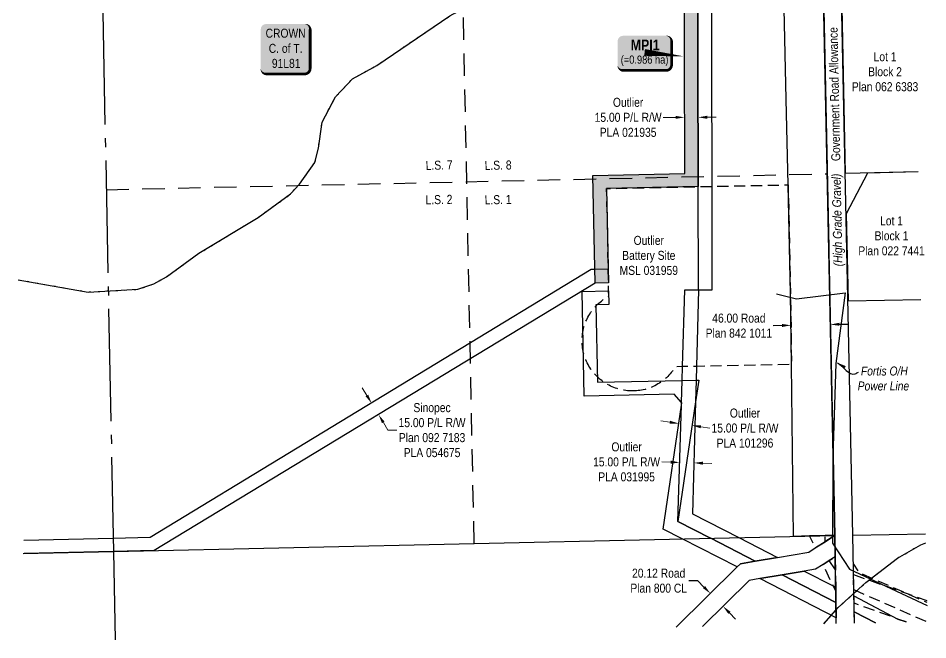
# Model space of a CAD drawing. Extents: x 584850 to 586430, y 5989798 to 5992315.
# Drawn here: x 585094 to 586105, y 5989798 to 5990489 of the extents above; entities that cross this region are included whole.
import ezdxf
from ezdxf.enums import TextEntityAlignment as Align

# ---------------------------------------------------------------- set-up
doc = ezdxf.new("R2010")
doc.units = 0
doc.header["$LTSCALE"] = 5
doc.header["$PDSIZE"] = 0.5
for name, pattern in [('foc-ACCESSROAD', [3.75, 2.5, -1.25]), ('foc-FLOWLINE', [3.75, 2.5, -1.25]), ('foc-LSD', [8, 5, -3]), ('foc-QUARTERLINE', [33, 25, -3, 2, -3]), ('foc-WHEELTRACKS', [2, 0.4, -1.6])]:
    doc.linetypes.add(name, pattern=pattern)
doc.layers.get('Defpoints').update_dxf_attribs({"color": 9})
for name, color, linetype in [('AS-OWNER', 7, 'Continuous'), ('AS-POWER', 104, 'foc-POWER'), ('AS-TELUS', 224, 'foc-TEL'), ('C-AR', 13, 'foc-ACCESSROAD'), ('C-RW', 13, 'Continuous'), ('C-WS', 13, 'foc-ACCESSROAD'), ('F-EZE', 190, 'foc-FLOWLINE'), ('F-RW', 190, 'Continuous'), ('L-QSEC', 8, 'foc-QUARTERLINE'), ('L-ROAD-T', 7, 'Continuous'), ('L-SEC', 7, 'Continuous'), ('L-SECTION-LSD', 7, 'foc-LSD'), ('L-TITLEDB', 4, 'Continuous'), ('L-TITLEDB-T', 4, 'Continuous'), ('P-TEMP-BLOCKS', 250, 'Continuous'), ('P-TEMP-H', 41, 'Continuous'), ('P-TEMP_WORKSPACE', 46, 'Continuous'), ('T-WATER-P3', 160, 'foc-WHEELTRACKS')]:
    doc.layers.add(name, color=color, linetype=linetype)
for name, color, linetype, lineweight in [('C-RW-T', 13, 'Continuous', 9), ('C-WS-T', 13, 'Continuous', 9), ('F-RW-T', 190, 'Continuous', 9), ('T-TEXT', 48, 'Continuous', 18)]:
    doc.layers.add(name, color=color, linetype=linetype, lineweight=lineweight)
doc.styles.add('100L', font='ARIALN.TTF', dxfattribs={"height": 11})
doc.styles.add('80', font='ARIALN.TTF', dxfattribs={"height": 10})
doc.styles.add('80CG', font='ARIALN.TTF', dxfattribs={"height": 10})
doc.styles.add('80L', font='ARIALN.TTF', dxfattribs={"height": 10})
doc.styles.add('80LS', font='ARIALNI.TTF', dxfattribs={"height": 10})
doc.styles.add('BOLD', font='ARIALNB.TTF')
doc.styles.add('foc-LtypeFont', font='ARIALN.TTF', dxfattribs={"height": 7.35})
doc.styles.add('MtXpl_Arial_Narrow', font='ARIALNI.TTF')
doc.linetypes.add('foc-POWER', pattern='A,6,-1,["P",foc-LtypeFont,S=0.2,R=0,X=-0.625,Y=-0.75],-1.24,4', length=12.24)
doc.linetypes.add('foc-TEL', pattern='A,2,-1,["T",foc-LtypeFont,S=0.2,R=0,X=-0.425,Y=-0.75],-1.24,8', length=12.24)
doc.linetypes.add('foc-TEL-NOLINE', pattern='A,0,-2,["T",foc-LtypeFont,S=0.2,R=0,X=-0.425,Y=-0.75],-10.24', length=12.24)
doc.linetypes.add('foc-TOPO-flowdirection-NOLINE', pattern='A,0,[">",foc-LtypeFont,S=0.3,R=0,X=0,Y=-0.945],-20,[">",foc-LtypeFont,S=0.3,R=0,X=0,Y=-0.945],0', length=20)
doc.dimstyles.new('Compass 5 000', dxfattribs={"dimscale": 5, "dimtxt": 9, "dimasz": 2, "dimexe": 0.2, "dimexo": 0.0625, "dimgap": 0.5, "dimtad": 0, "dimtih": 1, "dimtoh": 1, "dimzin": 0, "dimdsep": 46, "dimtxsty": '80CG', "dimcen": 0.1, "dimse1": 1, "dimse2": 1, "dimclrd": 256, "dimclrt": 256, "dimaunit": 1, "dimadec": 4, "dimazin": 0, "dimtfac": 0.06, "dimtofl": 0, "dimtmove": 0, "dimatfit": 1, "dimfxl": 0.2, "dimtolj": 1, "dimtzin": 0, "dimlwd": -1, "dimarcsym": 0})

# ---------------------------------------------------------------- blocks, each defined once
blk = doc.blocks.new('*D24')
at = {"layer": 'C-RW-T', "transparency": 16777216}
for p, q in [((585819.4, 5989995.3), (585809.4, 5989995.6)), ((585855.2, 5989994.2), (585865.2, 5989993.9))]:
    blk.add_line(p, q, dxfattribs=at)
for points in [[(585819.4, 5989997), (585819.3, 5989993.6), (585829.4, 5989995)], [(585855.2, 5989995.9), (585855.1, 5989992.5), (585845.2, 5989994.5)]]:
    blk.add_solid(points, dxfattribs=at)
at = {"layer": 'Defpoints', "color": 0, "transparency": 16777216}
for p in [(585829.5, 5990000.9), (585845.4, 5990000.5), (585829.4, 5989995)]:
    blk.add_point(p, dxfattribs=at)
at = {"layer": 'C-RW-T', "transparency": 16777216, "insert": (585770.3, 5989995.6), "char_height": 10, "attachment_point": 5, "style": '80CG'}
blk.add_mtext('\\A1;Outlier\\P15.00 P/L R/W\\PPLA 031995', dxfattribs=at)
blk = doc.blocks.new('*D25')
at = {"layer": 'C-RW-T', "transparency": 16777216}
for p, q in [((585824.8, 5990378.7), (585811.1, 5990378.7)), ((585860, 5990378.8), (585870, 5990378.8))]:
    blk.add_line(p, q, dxfattribs=at)
for points in [[(585824.8, 5990380.4), (585824.8, 5990377.1), (585834.8, 5990378.7)], [(585860, 5990380.5), (585860, 5990377.1), (585850, 5990378.8)]]:
    blk.add_solid(points, dxfattribs=at)
at = {"layer": 'Defpoints', "color": 0, "transparency": 16777216}
for p in [(585834.7, 5990436.1), (585849.8, 5990436.2), (585834.8, 5990378.7)]:
    blk.add_point(p, dxfattribs=at)
at = {"layer": 'C-RW-T', "transparency": 16777216, "insert": (585772, 5990378.7), "char_height": 10, "attachment_point": 5, "style": '80CG'}
blk.add_mtext('\\A1;Outlier\\P15.00 P/L R/W\\PPLA 021935', dxfattribs=at)
blk = doc.blocks.new('*D26')
at = {"layer": 'C-RW-T', "transparency": 16777216}
for p, q in [((585839.4, 5990525.3), (585802.5, 5990525.2)), ((585874.4, 5990525.3), (585884.4, 5990525.3))]:
    blk.add_line(p, q, dxfattribs=at)
for points in [[(585839.4, 5990527), (585839.4, 5990523.6), (585849.4, 5990525.3)], [(585874.4, 5990527), (585874.4, 5990523.7), (585864.4, 5990525.3)]]:
    blk.add_solid(points, dxfattribs=at)
at = {"layer": 'Defpoints', "color": 0, "transparency": 16777216}
for p in [(585849.4, 5990534.6), (585864.4, 5990534.6), (585849.4, 5990525.3)]:
    blk.add_point(p, dxfattribs=at)
at = {"layer": 'C-RW-T', "transparency": 16777216, "insert": (585763.4, 5990525.2), "char_height": 10, "attachment_point": 5, "style": '80CG'}
blk.add_mtext('\\A1;Outlier\\P15.00 P/L R/W\\PPlan 112 1221\\PPLA 033923', dxfattribs=at)
blk = doc.blocks.new('*D27')
at = {"layer": 'C-RW-T', "transparency": 16777216}
for p, q in [((585818.4, 5990039.7), (585808.5, 5990041.2)), ((585853, 5990034.6), (585862.9, 5990033.2))]:
    blk.add_line(p, q, dxfattribs=at)
for points in [[(585818.6, 5990041.4), (585818.1, 5990038.1), (585828.3, 5990038.3)], [(585853.2, 5990036.3), (585852.7, 5990033), (585843.1, 5990036.1)]]:
    blk.add_solid(points, dxfattribs=at)
at = {"layer": 'Defpoints', "color": 0, "transparency": 16777216}
for p in [(585828.1, 5990037), (585842.9, 5990034.8), (585843.1, 5990036.1)]:
    blk.add_point(p, dxfattribs=at)
at = {"layer": 'C-RW-T', "transparency": 16777216, "insert": (585902, 5990033.2), "char_height": 10, "attachment_point": 5, "style": '80CG'}
blk.add_mtext('\\A1;Outlier\\P15.00 P/L R/W\\PPLA 101296', dxfattribs=at)
blk = doc.blocks.new('*D31')
at = {"layer": 'Defpoints', "color": 0, "transparency": 16777216}
for p in [(585494.3, 5990065.6), (585494.5, 5990048), (585502.2, 5990052.7)]:
    blk.add_point(p, dxfattribs=at)
at = {"layer": 'F-RW-T', "transparency": 16777216}
for p, q in [((585481.4, 5990069.4), (585476.2, 5990078)), ((585499.7, 5990039.5), (585504.8, 5990030.9)), ((585504.8, 5990030.9), (585514.8, 5990030.9))]:
    blk.add_line(p, q, dxfattribs=at)
for points in [[(585482.9, 5990070.3), (585480, 5990068.6), (585486.6, 5990060.9)], [(585501.1, 5990040.3), (585498.2, 5990038.6), (585494.5, 5990048)]]:
    blk.add_solid(points, dxfattribs=at)
at = {"layer": 'F-RW-T', "transparency": 16777216, "insert": (585553.9, 5990030.9), "char_height": 10, "attachment_point": 5, "style": '80CG'}
blk.add_mtext('\\A1;Sinopec\\P15.00 P/L R/W\\PPlan 092 7183\\PPLA 054675', dxfattribs=at)
blk = doc.blocks.new('*D35')
at = {"layer": 'Defpoints', "color": 0, "transparency": 16777216}
for p in [(585946.9, 5990440.1), (585990.7, 5990441), (585997, 5990148.4)]:
    blk.add_point(p, dxfattribs=at)
at = {"layer": 'L-TITLEDB-T', "transparency": 16777216}
for p, q in [((586007, 5990148.7), (586017, 5990148.9)), ((585943.2, 5990147.3), (585933.2, 5990147.1))]:
    blk.add_line(p, q, dxfattribs=at)
for points in [[(585943.1, 5990149), (585943.2, 5990145.6), (585953.2, 5990147.5)], [(586006.9, 5990150.3), (586007, 5990147), (585997, 5990148.4)]]:
    blk.add_solid(points, dxfattribs=at)
at = {"layer": 'L-TITLEDB-T', "transparency": 16777216, "insert": (585895.2, 5990147.1), "char_height": 10, "attachment_point": 5, "style": '80CG'}
blk.add_mtext('\\A1;46.00 Road\\PPlan 842 1011', dxfattribs=at)
blk = doc.blocks.new('*D36')
at = {"layer": 'Defpoints', "color": 0, "transparency": 16777216}
for p in [(585875.2, 5989860.9), (585863.5, 5989849.3), (585889.3, 5989846.6)]:
    blk.add_point(p, dxfattribs=at)
at = {"layer": 'L-TITLEDB-T', "transparency": 16777216}
for p, q in [((585849.4, 5989863.5), (585839.4, 5989863.5)), ((585856.4, 5989856.4), (585849.4, 5989863.5)), ((585884.6, 5989827.9), (585891.6, 5989820.8))]:
    blk.add_line(p, q, dxfattribs=at)
for points in [[(585857.6, 5989857.6), (585855.3, 5989855.2), (585863.5, 5989849.3)], [(585885.8, 5989829.1), (585883.4, 5989826.8), (585877.6, 5989835)]]:
    blk.add_solid(points, dxfattribs=at)
at = {"layer": 'L-TITLEDB-T', "transparency": 16777216, "insert": (585806, 5989863.5), "char_height": 10, "attachment_point": 5, "style": '80CG'}
blk.add_mtext('\\A1;20.12 Road\\PPlan 800 CL', dxfattribs=at)
blk = doc.blocks.new('*U22')
h = blk.add_hatch(color=255)
edge = h.paths.add_edge_path()
edge.add_line((-21.5, -28.5), (21.5, -28.5))
edge.add_arc((21.5, -22.5), 6, 270, 360)
edge.add_line((27.5, -22.5), (27.5, 21))
edge.add_arc((21.5, 21), 6, 0, 90)
edge.add_line((21.5, 27), (-21.5, 27))
edge.add_arc((-21.5, 21), 6, 90, 180)
edge.add_line((-27.5, 21), (-27.5, -22.5))
edge.add_arc((-21.5, -22.5), 6, 180, 270)
at = {"color": 14, "flags": 128}
blk.add_lwpolyline([(-21.5, -28.5, 3, 3, 0), (21.5, -28.5, 3, 3, 0.414214), (27.5, -22.5, 3, 3, 0), (27.5, 21, 3, 0, 0.414214), (21.5, 27, 0, 0, 0), (-21.5, 27, 0, 0, 0.414214), (-27.5, 21, 0, 0, 0), (-27.5, -22.5, 0, 3, 0.414214)], format="xyseb", close=True, dxfattribs=at)
at = {"color": 14, "style": '80'}
blk.add_attdef('ENTER_TEXT_001', (-26.8, -4.9), '', height=10, dxfattribs=at)
blk = doc.blocks.new('*U38')
at = {"true_color": 0xff8aff}
h = blk.add_hatch(color=211, dxfattribs=at)
edge = h.paths.add_edge_path()
edge.add_line((-24, -20), (24, -20))
edge.add_arc((24, -14), 6, 270, 360)
edge.add_line((30, -14), (30, 12.5))
edge.add_arc((24, 12.5), 6, 0, 90)
edge.add_line((24, 18.5), (-24, 18.5))
edge.add_arc((-24, 12.5), 6, 90, 180)
edge.add_line((-30, 12.5), (-30, -14))
edge.add_arc((-24, -14), 6, 180, 270)
at = {"color": 250, "flags": 128}
blk.add_lwpolyline([(-24, -20, 3, 3, 0), (24, -20, 3, 3, 0.414214), (30, -14, 3, 3, 0), (30, 12.5, 3, 0, 0.414214), (24, 18.5, 0, 0, 0), (-24, 18.5, 0, 0, 0.414214), (-30, 12.5, 0, 0, 0), (-30, -14, 0, 3, 0.414214)], format="xyseb", close=True, dxfattribs=at)
at = {"flags": 128}
blk.add_lwpolyline([(44.3, -4.5, 0, 7.5, 0), (0, 0, 0, 0, 0)], format="xyseb", dxfattribs=at)
at = {"color": 250}
for tag, p, height, style in [('TEMP_AREA_W1_001', (-9.2, 2.2), 12, 'BOLD'), ('ENTER_TEXT_001', (-30.7, -12.5), 9, '80')]:
    blk.add_attdef(tag, p, '', height=height, dxfattribs=dict(at, style=style))

msp = doc.modelspace()

# ---------------------------------------------------------------- hatches: boundary and pattern name
at = {"layer": 'P-TEMP-H'}
h = msp.add_hatch(color=256, dxfattribs=at)
h.dxf.hatch_style = 1
h.paths.add_polyline_path([(585821.157, 5990745.295), (585813.033, 5990708.453), (585849.308, 5990584.205), (585849.983, 5990301.668), (585747.976, 5990299.535), (585750.201, 5990194.696), (585735.204, 5990194.378), (585732.661, 5990314.218), (585834.948, 5990316.357), (585834.313, 5990582.043), (585797.558, 5990707.934), (585805.797, 5990745.298)])

# ---------------------------------------------------------------- linework, layer by layer
at = {"layer": 'AS-POWER'}
msp.add_lwpolyline([(585937.055, 5990182.613), (585959.129, 5990177.005), (586013.379, 5990183.735), (586002.903, 5990105.211), (585999.678, 5990001.716), (585999.211, 5989905.199), (586018.33, 5989876.191), (586104.494, 5989836.111)], dxfattribs=at)
at = {"layer": 'AS-TELUS', "linetype": 'foc-TEL-NOLINE', "flags": 128}
msp.add_lwpolyline([(585995.675, 5990234.032), (585981.233, 5990923.007)], dxfattribs=at)
at = {"layer": 'C-AR', "flags": 128}
for points in [[(585991.058, 5989906.898), (585980.145, 5989899.89), (585973.824, 5989913.231), (585991.029, 5989913.616), (585995.734, 5989913.722), (585997.119, 5989910.794), (585991.058, 5989906.898)], [(586002.891, 5989856.282), (586002.971, 5989851.723), (586000.144, 5989857.688), (585988.822, 5989881.579), (585995.487, 5989885.864), (586002.295, 5989890.24), (586002.336, 5989887.928), (586002.552, 5989875.585), (586002.591, 5989873.397), (586002.891, 5989856.282)]]:
    msp.add_lwpolyline(points, close=True, dxfattribs=at)
msp.add_lwpolyline([(586081.365, 5989817.619), (586072.001, 5989820.933), (586023.316, 5989838.372), (586023.166, 5989846.864), (586023.053, 5989853.381), (586022.755, 5989870.321), (586082.231, 5989849.243), (586104.384, 5989841.392)], dxfattribs=at)
at = {"layer": 'C-RW'}
for points in [[(585860.382, 5990923.174), (585813.033, 5990708.453), (585849.308, 5990584.205), (585849.983, 5990301.668), (585747.976, 5990299.535), (585750.201, 5990194.696), (585735.204, 5990194.378), (585732.661, 5990314.218), (585834.948, 5990316.357), (585834.313, 5990582.043), (585797.558, 5990707.934), (585845.734, 5990926.404), (585905.029, 5991196.193), (585900.272, 5991532.733), (585915.27, 5991532.997), (585920.053, 5991194.678)], [(585940.566, 5990730.277), (585940.493, 5990730.277), (585846.964, 5990730.291), (585830.131, 5990703.412), (585864.303, 5990586.368), (585864.983, 5990301.697), (585865.258, 5990186.729), (585850.258, 5990186.693), (585849.983, 5990301.661), (585849.308, 5990584.205), (585813.846, 5990705.669), (585838.66, 5990745.293), (585940.226, 5990745.277)], [(585736.041, 5990170.377), (585737.891, 5990084.151), (585832.118, 5990086.187), (585847.589, 5990086.521), (585850.536, 5990086.585), (585846.966, 5990062.353), (585827.368, 5989929.307), (585863.579, 5989910.761), (585863.937, 5989910.769), (585913.421, 5989885.262), (585896.92, 5989882.45), (585893.209, 5989878.779), (585832.087, 5989910.056), (585810.981, 5989920.864), (585831.286, 5990058.696), (585831.676, 5990061.347), (585831.377, 5990061.687), (585823.153, 5990071.014), (585723.237, 5990068.851), (585720.745, 5990185.034), (585750.329, 5990185.668), (585750.65, 5990170.691), (585736.041, 5990170.377)], [(585895.092, 5989911.467), (585938.07, 5989889.465), (585913.421, 5989885.262), (585863.972, 5989910.771), (585863.587, 5989910.762), (585827.369, 5989929.309), (585831.286, 5990058.696), (585831.377, 5990061.687), (585832.118, 5990086.187), (585832.582, 5990101.522), (585835.165, 5990186.874), (585850.172, 5990186.834), (585847.983, 5990101.841), (585847.589, 5990086.521), (585846.966, 5990062.353), (585843.757, 5989937.756), (585895.092, 5989911.467)], [(586003.189, 5989839.32), (586003.233, 5989836.788), (586003.362, 5989829.411), (586003.486, 5989822.339), (585918.597, 5989865.855), (585943.275, 5989869.985), (586003.189, 5989839.32)], [(586003.08, 5989845.467), (586003.188, 5989839.32), (585943.275, 5989869.985), (585968.015, 5989874.135), (586000.144, 5989857.688), (586002.891, 5989856.282), (586002.971, 5989851.723), (586003.08, 5989845.467)]]:
    msp.add_lwpolyline(points, close=True, dxfattribs=at)
for points in [[(586047.098, 5989816.848), (586023.482, 5989828.933), (586023.316, 5989838.372), (586023.166, 5989846.864), (586072.001, 5989820.933), (586081.365, 5989817.619)], [(586023.703, 5989816.321), (586023.482, 5989828.933), (586047.096, 5989816.847)]]:
    msp.add_lwpolyline(points, dxfattribs=at)
at = {"layer": 'C-WS', "flags": 128}
msp.add_lwpolyline([(585779.189, 5990074.522), (585777.23, 5990074.471), (585775.271, 5990074.489), (585773.313, 5990074.575), (585771.359, 5990074.73), (585769.412, 5990074.953), (585767.474, 5990075.244), (585765.548, 5990075.602), (585763.635, 5990076.028), (585761.738, 5990076.521), (585759.86, 5990077.079), (585758.002, 5990077.704), (585756.167, 5990078.393), (585754.358, 5990079.145), (585752.576, 5990079.961), (585750.823, 5990080.838), (585749.103, 5990081.776), (585747.416, 5990082.773), (585745.766, 5990083.83), (585745.076, 5990084.306), (585744.153, 5990084.943), (585742.58, 5990086.112), (585741.049, 5990087.336), (585739.562, 5990088.612), (585738.12, 5990089.94), (585737.759, 5990090.297), (585736.726, 5990091.317), (585735.381, 5990092.742), (585734.087, 5990094.213), (585732.845, 5990095.729), (585731.657, 5990097.288), (585730.523, 5990098.887), (585729.447, 5990100.525), (585728.429, 5990102.199), (585727.47, 5990103.908), (585726.571, 5990105.65), (585725.734, 5990107.421), (585724.959, 5990109.221), (585724.248, 5990111.047), (585723.601, 5990112.897), (585723.02, 5990114.769), (585722.504, 5990116.659), (585722.113, 5990118.568), (585721.672, 5990120.489), (585721.358, 5990122.423), (585721.111, 5990124.367), (585720.932, 5990126.319), (585720.822, 5990128.275), (585720.78, 5990130.234), (585720.807, 5990132.194), (585720.903, 5990134.152), (585721.067, 5990136.104), (585721.299, 5990138.05), (585721.655, 5990139.989), (585721.967, 5990141.911), (585722.402, 5990143.823), (585722.904, 5990145.717), (585723.472, 5990147.592), (585724.105, 5990149.447), (585724.802, 5990151.278), (585725.563, 5990153.085), (585726.387, 5990154.863), (585727.273, 5990156.611), (585728.219, 5990158.327), (585729.225, 5990160.009), (585730.289, 5990161.655), (585731.41, 5990163.262), (585732.587, 5990164.829), (585733.817, 5990166.354), (585735.1, 5990167.835), (585736.073, 5990168.881), (585736.435, 5990169.27), (585737.696, 5990170.473), (585739.25, 5990171.996), (585740.728, 5990173.284), (585742.25, 5990174.519), (585743.814, 5990175.7), (585745.418, 5990176.824), (585747.061, 5990177.893), (585750.453, 5990179.854), (585750.329, 5990185.668), (585750.089, 5990195.398), (585749.738, 5990210.3), (585749.213, 5990255.804), (585747.976, 5990299.535), (585849.983, 5990301.677), (585865.262, 5990301.984), (585949.98, 5990303.631), (585952.682, 5990182.753), (585953.735, 5990104.036), (585847.983, 5990101.841), (585832.582, 5990101.521), (585824.566, 5990101.344), (585823.515, 5990099.677), (585822.41, 5990098.059), (585821.249, 5990096.48), (585820.032, 5990094.944), (585818.763, 5990093.451), (585817.442, 5990092.003), (585816.072, 5990090.602), (585814.653, 5990089.25), (585813.188, 5990087.949), (585811.678, 5990086.7), (585810.122, 5990085.642), (585808.531, 5990084.363), (585806.899, 5990083.279), (585805.229, 5990082.253), (585803.525, 5990081.286), (585801.788, 5990080.379), (585800.02, 5990079.533), (585798.224, 5990078.75), (585796.401, 5990078.03), (585794.554, 5990077.374), (585792.685, 5990076.784), (585790.798, 5990076.259), (585788.892, 5990075.801), (585786.972, 5990075.409), (585785.039, 5990075.085), (585783.096, 5990074.83), (585781.145, 5990074.642), (585779.189, 5990074.522)], close=True, dxfattribs=at)
at = {"layer": 'F-EZE', "flags": 128}
for points in [[(585997.119, 5989910.794), (585991.058, 5989906.898), (585991.029, 5989913.616), (585995.734, 5989913.722), (586001.881, 5989913.859), (585997.119, 5989910.794)], [(586002.552, 5989875.585), (585995.487, 5989885.864), (586002.295, 5989890.24), (586002.336, 5989887.928), (586002.552, 5989875.585)]]:
    msp.add_lwpolyline(points, close=True, dxfattribs=at)
msp.add_lwpolyline([(586103.409, 5989818.115), (586023.053, 5989853.381), (586022.755, 5989870.321), (586022.554, 5989881.812), (586028.813, 5989872.707), (586076.567, 5989851.73), (586082.231, 5989849.243), (586104.424, 5989839.495)], dxfattribs=at)
at = {"layer": 'F-RW'}
msp.add_lwpolyline([(585099.892, 5989908.72), (585199.257, 5989910.936), (585240.421, 5989911.854), (585730.731, 5990210.019), (585735.099, 5990210.083), (585749.738, 5990210.3), (585750.201, 5990194.696), (585735.204, 5990194.378), (585244.769, 5989896.951), (585199.558, 5989895.946), (585100.196, 5989893.723)], dxfattribs=at)
at = {"layer": 'L-QSEC'}
for p, q in [((585184.182, 5990660.673), (585199.558, 5989895.946)), ((585199.558, 5989895.946), (585201.359, 5989797.807))]:
    msp.add_line(p, q, dxfattribs=at)
at = {"layer": 'L-SEC'}
for p, q in [((586001.881, 5989913.859), (585984.94, 5990718.162)), ((586021.989, 5989914.214), (586005.046, 5990718.601)), ((586021.989, 5989914.214), (586102.845, 5989915.637)), ((585199.558, 5989895.946), (586001.881, 5989913.859)), ((586003.599, 5989815.868), (586001.881, 5989913.859)), ((586023.705, 5989816.321), (586021.988, 5989914.212)), ((585098.924, 5989893.699), (585199.558, 5989895.946))]:
    msp.add_line(p, q, dxfattribs=at)
at = {"layer": 'L-SECTION-LSD'}
for p, q in [((585600.719, 5989904.903), (585584.368, 5990709.408)), ((585191.468, 5990298.296), (585993.41, 5990316.011))]:
    msp.add_line(p, q, dxfattribs=at)
at = {"layer": 'L-TITLEDB', "flags": 128}
msp.add_lwpolyline([(585973.824, 5989913.231), (585955.791, 5989912.826), (585953.735, 5990104.036), (585952.682, 5990182.753), (585949.979, 5990303.631), (585947.865, 5990399.094), (585940.863, 5990717.195), (585940.562, 5990730.448), (585940.218, 5990745.654), (585936.292, 5990918.5), (585936.037, 5990929.722), (585935.865, 5990938.786), (585923.31, 5991533.14), (585968.597, 5991533.94), (585980.481, 5990940.756), (585980.886, 5990920.526), (585984.94, 5990718.162), (585993.411, 5990316.011), (586001.881, 5989913.859), (585995.734, 5989913.722), (585991.029, 5989913.616), (585973.824, 5989913.231)], close=True, dxfattribs=at)
for points in [[(586094.505, 5990317.997), (586013.703, 5990316.167), (586009.75, 5990519.882), (586105.371, 5990521.328)], [(586094.505, 5990317.995), (586038.35, 5990316.722), (586014.571, 5990271.467), (586016.677, 5990174.533), (586097.441, 5990176.372)], [(585825.498, 5989811.859), (585893.209, 5989878.778), (585896.92, 5989882.45), (585913.421, 5989885.262), (585938.07, 5989889.465), (585973.055, 5989895.333), (585980.145, 5989899.89), (585991.058, 5989906.898), (585997.119, 5989910.794), (586001.881, 5989913.859), (586002.295, 5989890.24), (585995.487, 5989885.864), (585988.822, 5989881.579), (585980.455, 5989876.201), (585968.015, 5989874.135), (585943.275, 5989869.985), (585918.597, 5989865.855), (585906.563, 5989863.844), (585854.688, 5989812.516)]]:
    msp.add_lwpolyline(points, dxfattribs=at)
at = {"layer": 'P-TEMP_WORKSPACE'}
msp.add_lwpolyline([(585821.157, 5990745.295), (585813.033, 5990708.453), (585849.308, 5990584.205), (585849.983, 5990301.668), (585747.976, 5990299.535), (585750.201, 5990194.696), (585735.204, 5990194.378), (585732.661, 5990314.218), (585834.948, 5990316.357), (585834.313, 5990582.043), (585797.558, 5990707.934), (585805.797, 5990745.298)], close=True, dxfattribs=at)
at = {"layer": 'T-WATER-P3', "flags": 128}
for points in [[(585093.507, 5990198.141), (585171.491, 5990184.523), (585226.496, 5990187.528), (585244.498, 5990193.528), (585258.5, 5990201.529), (585294.505, 5990227.532), (585360.514, 5990267.538), (585396.52, 5990293.541), (585406.521, 5990304.542), (585423.525, 5990328.544), (585427.526, 5990344.546), (585431.528, 5990373.546), (585446.532, 5990401.549), (585465.535, 5990421.55), (585492.538, 5990436.552), (585573.55, 5990491.559), (585614.555, 5990514.563), (585646.559, 5990528.566), (585698.567, 5990566.57), (585790.58, 5990629.58), (585849.59, 5990684.585), (585870.594, 5990715.587), (585894.6, 5990781.591), (585918.605, 5990807.595), (585952.609, 5990816.596), (586023.616, 5990820.601), (586053.62, 5990835.604), (586093.626, 5990864.608), (586101.485, 5990866.689)], [(585989.657, 5989815.554), (586005.548, 5989833.563), (586036.553, 5989861.566), (586071.558, 5989888.569), (586097.561, 5989903.572), (586103.05, 5989905.768)]]:
    msp.add_lwpolyline(points, dxfattribs=at)
at = {"layer": 'T-WATER-P3', "linetype": 'foc-TOPO-flowdirection-NOLINE', "flags": 128}
for points in [[(585093.507, 5990198.141), (585171.491, 5990184.523), (585226.496, 5990187.528), (585244.498, 5990193.528), (585258.5, 5990201.529), (585294.505, 5990227.532), (585360.514, 5990267.538), (585396.52, 5990293.541), (585406.521, 5990304.542), (585423.525, 5990328.544), (585427.526, 5990344.546), (585431.528, 5990373.546), (585446.532, 5990401.549), (585465.535, 5990421.55), (585492.538, 5990436.552), (585573.55, 5990491.559), (585614.555, 5990514.563), (585646.559, 5990528.566), (585698.567, 5990566.57), (585790.58, 5990629.58), (585849.59, 5990684.585), (585870.594, 5990715.587), (585894.6, 5990781.591), (585918.605, 5990807.595), (585952.609, 5990816.596), (586023.616, 5990820.601), (586053.62, 5990835.604), (586093.626, 5990864.608), (586101.485, 5990866.689)], [(585989.657, 5989815.554), (586005.548, 5989833.563), (586036.553, 5989861.566), (586071.558, 5989888.569), (586097.561, 5989903.572), (586103.05, 5989905.768)]]:
    msp.add_lwpolyline(points, dxfattribs=at)

# ---------------------------------------------------------------- block references
at = {"layer": 'AS-OWNER', "color": 3}
ref = msp.add_blockref('*U22', (585390.796, 5990455.527), dxfattribs=at)
ref.add_attrib('ENTER_TEXT_001', 'CROWN', (585368.735, 5990467.3), dxfattribs={"layer": '0', "color": 14, "height": 10, "style": '80'})
ref.add_attrib('ENTER_TEXT_002', 'C. of T.', (585372.231, 5990450.456), dxfattribs={"layer": '0', "color": 14, "height": 10, "style": '80'})
ref.add_attrib('ENTER_TEXT_003', '91L81', (585375.7, 5990433.748), dxfattribs={"layer": '0', "color": 14, "height": 10, "style": '80'})
at = {"layer": 'P-TEMP-BLOCKS'}
ref = msp.add_blockref('*U38', (585790.307, 5990450.915), dxfattribs=at)
ref.add_attrib('TEMP_AREA_W1_001', 'MPI1', (585774.894, 5990453.16), dxfattribs={"layer": '0', "color": 250, "height": 12, "style": 'BOLD'})
ref.add_attrib('ENTER_TEXT_001', '(=0.986 ha)', (585763.798, 5990438.445), dxfattribs={"layer": '0', "color": 250, "height": 9, "style": '80'})

# ---------------------------------------------------------------- texts
at = {"layer": 'C-WS-T', "insert": (585795.001, 5990225.169), "char_height": 9.99551, "width": 64.51848, "attachment_point": 5, "style": '80CG'}
msp.add_mtext('\\A1;Outlier\\PBattery Site\\PMSL 031959', dxfattribs=at)
at = {"layer": 'L-ROAD-T', "style": '80L'}
msp.add_text('Government Road Allowance', height=10, rotation=91.206625, dxfattribs=at).set_placement((586001.511, 5990404.581), align=Align.MIDDLE_CENTER)
at = {"layer": 'L-TITLEDB-T', "char_height": 9.99551, "width": 73.41625, "attachment_point": 5, "style": '80CG'}
for s, insert in [('\\A1;Lot 1\\PBlock 2\\PPlan 062 6383', (586057.814, 5990429.402)), ('\\A1;Lot 1\\PBlock 1\\PPlan 022 7441', (586065.002, 5990246.914))]:
    msp.add_mtext(s, dxfattribs=dict(at, insert=insert))
at = {"layer": 'T-TEXT', "style": '80LS'}
msp.add_text('(High Grade Gravel)', height=10, rotation=91.206625, dxfattribs=at).set_placement((586004.459, 5990264.612), align=Align.MIDDLE_CENTER)

# ---------------------------------------------------------------- dimensions: what is measured, and where the dimension line sits
at = {"layer": 'C-RW-T'}
for base, p1, p2, angle, text, picture, middle in [((585849.42, 5990525.298), (585864.428, 5990534.605), (585849.408, 5990534.586), 180.07444, 'Outlier\\P15.00 P/L R/W\\PPlan 112 1221\\PPLA 033923', '*D26', (585763.372, 5990525.237)), ((585834.814, 5990378.746), (585849.82, 5990436.175), (585834.66, 5990436.134), 180.153457, 'Outlier\\P15.00 P/L R/W\\PPLA 021935', '*D25', (585772.045, 5990378.683))]:
    dim = msp.add_linear_dim(base=base, p1=p1, p2=p2, angle=angle, text=text, dimstyle='Compass 5 000', dxfattribs=at)
    dim.commit()
    dim.dimension.update_dxf_attribs({"geometry": picture, "text_midpoint": middle, "dimtype": 161})
for p1, p2, distance, text, picture, middle in [((585828.088, 5990036.988), (585842.909, 5990034.808), 1.28, 'Outlier\\P15.00 P/L R/W\\PPLA 101296', '*D27', (585901.969, 5990033.165)), ((585845.352, 5990000.455), (585829.536, 5990000.93), 5.942, 'Outlier\\P15.00 P/L R/W\\PPLA 031995', '*D24', (585770.281, 5989995.59))]:
    dim = msp.add_aligned_dim(p1=p1, p2=p2, distance=distance, text=text, dimstyle='Compass 5 000', dxfattribs=at)
    dim.commit()
    dim.dimension.update_dxf_attribs({"geometry": picture, "text_midpoint": middle})
at = {"layer": 'F-RW-T'}
dim = msp.add_aligned_dim(p1=(585494.33, 5990065.572), p2=(585502.159, 5990052.698), distance=-9.013, text='Sinopec\\P15.00 P/L R/W\\PPlan 092 7183\\PPLA 054675', dimstyle='Compass 5 000', dxfattribs=at)
dim.commit()
dim.dimension.update_dxf_attribs({"geometry": '*D31', "text_midpoint": (585553.935, 5990030.926)})
at = {"layer": 'L-TITLEDB-T'}
dim = msp.add_linear_dim(base=(585996.97, 5990148.447), p1=(585946.92, 5990440.079), p2=(585990.736, 5990441.013), angle=1.220628, text='46.00 Road\\PPlan 842 1011', dimstyle='Compass 5 000', dxfattribs=at)
dim.commit()
dim.dimension.update_dxf_attribs({"geometry": '*D35', "text_midpoint": (585895.211, 5990147.087), "dimtype": 161})
dim = msp.add_aligned_dim(p1=(585889.256, 5989846.613), p2=(585875.172, 5989860.857), distance=16.447, text='20.12 Road\\PPlan 800 CL', dimstyle='Compass 5 000', dxfattribs=at)
dim.commit()
dim.dimension.update_dxf_attribs({"geometry": '*D36', "text_midpoint": (585806.045, 5989863.514)})

# ---------------------------------------------------------------- next in the draw order: texts
at = {"layer": 'AS-POWER', "insert": (586027.063, 5990101.685), "char_height": 9.99116, "width": 57.06861, "attachment_point": 1, "style": 'MtXpl_Arial_Narrow', "bg_fill": 2}
msp.add_mtext('\\pi0.68377; Fortis O/H\\P\\pi0.32597;Power Line ', dxfattribs=at)
at = {"layer": 'L-SECTION-LSD', "attachment_point": 1, "rotation": 1.26547, "style": '100L', "bg_fill": 3, "box_fill_scale": 1.5, "bg_fill_color": 256, "bg_fill_transparency": 0}
for s, width, insert, char_height in [('\\pi2.30508;L.S. 7', 30.86664, (585544.401, 5990330.182), 9.99552), ('L.S. 8', 30.38752, (585612.33, 5990330.182), 9.9955), ('\\pi2.1395;L.S. 2', 30.63969, (585544.401, 5990291.914), 9.99552), ('L.S. 1', 29.97776, (585612.33, 5990291.914), 9.9955)]:
    msp.add_mtext_dynamic_manual_height_columns(s, width=width, gutter_width=54.975, heights=[0], dxfattribs=dict(at, insert=insert, char_height=char_height))

# ---------------------------------------------------------------- next in the draw order: leaders
at = {"layer": 'AS-POWER', "path_type": 1}
msp.add_leader([(586004.764, 5990105.936), (586024.654, 5990093.648), (586028.27, 5990095.455)], dimstyle='Compass 5 000', override={"dimgap": 0.5, "dimtad": 0}, dxfattribs=at)

doc.saveas('drawing.dxf')
